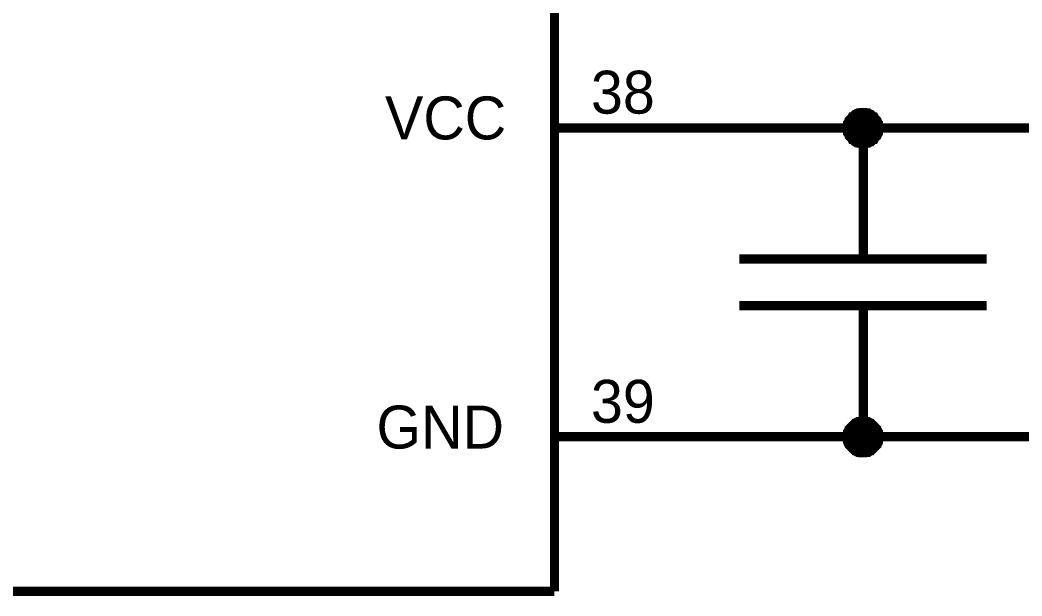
# Model space of a CAD drawing. Extents: x 0 to 594, y 0 to 420.
# Drawn here: x 315.18 to 347.63, y 257.35 to 275.99 of the extents above; entities that cross this region are included whole.
import ezdxf

# ---------------------------------------------------------------- set-up
doc = ezdxf.new("R2010")
doc.units = 0
doc.layers.add('SHEET', color=255, linetype='CONTINUOUS')

msp = doc.modelspace()

# ---------------------------------------------------------------- linework, layer by layer
at = {"layer": 'SHEET'}
for points, const_width in [([(332.493, 277.493), (332.493, 257.497)], 0.3), ([(341.974, 272.489), (341.974, 272.507), (341.974, 272.541), (341.974, 272.559), (341.991, 272.593), (341.991, 272.611), (341.991, 272.646), (342.008, 272.663), (342.008, 272.68), (342.026, 272.715), (342.043, 272.732), (342.043, 272.75), (342.061, 272.767), (342.078, 272.785), (342.095, 272.802), (342.113, 272.819), (342.13, 272.854), (342.147, 272.854), (342.165, 272.871), (342.182, 272.889), (342.199, 272.906), (342.217, 272.924), (342.252, 272.924), (342.269, 272.941), (342.286, 272.958), (342.321, 272.958), (342.338, 272.976), (342.356, 272.976), (342.39, 272.976), (342.408, 272.993), (342.443, 272.993), (342.46, 272.993), (342.495, 272.993)], 0.3), ([(341.974, 272.489), (341.974, 272.507), (341.974, 272.541), (341.974, 272.559), (341.991, 272.593), (341.991, 272.611), (341.991, 272.646), (342.008, 272.663), (342.008, 272.68), (342.026, 272.715), (342.043, 272.732), (342.043, 272.75), (342.061, 272.767), (342.078, 272.785), (342.095, 272.802), (342.113, 272.819), (342.13, 272.854), (342.147, 272.854), (342.165, 272.871), (342.182, 272.889), (342.199, 272.906), (342.217, 272.924), (342.252, 272.924), (342.269, 272.941), (342.286, 272.958), (342.321, 272.958), (342.338, 272.976), (342.356, 272.976), (342.39, 272.976), (342.408, 272.993), (342.443, 272.993), (342.46, 272.993), (342.495, 272.993)], 0.3), ([(341.974, 272.489), (341.974, 272.507), (341.974, 272.541), (341.974, 272.559), (341.991, 272.593), (341.991, 272.611), (341.991, 272.646), (342.008, 272.663), (342.008, 272.68), (342.026, 272.715), (342.043, 272.732), (342.043, 272.75), (342.061, 272.767), (342.078, 272.785), (342.095, 272.802), (342.113, 272.819), (342.13, 272.854), (342.147, 272.854), (342.165, 272.871), (342.182, 272.889), (342.199, 272.906), (342.217, 272.924), (342.252, 272.924), (342.269, 272.941), (342.286, 272.958), (342.321, 272.958), (342.338, 272.976), (342.356, 272.976), (342.39, 272.976), (342.408, 272.993), (342.443, 272.993), (342.46, 272.993), (342.495, 272.993)], 0.3), ([(341.974, 272.489), (341.974, 272.507), (341.974, 272.541), (341.974, 272.559), (341.991, 272.593), (341.991, 272.611), (341.991, 272.646), (342.008, 272.663), (342.008, 272.68), (342.026, 272.715), (342.043, 272.732), (342.043, 272.75), (342.061, 272.767), (342.078, 272.785), (342.095, 272.802), (342.113, 272.819), (342.13, 272.854), (342.147, 272.854), (342.165, 272.871), (342.182, 272.889), (342.199, 272.906), (342.217, 272.924), (342.252, 272.924), (342.269, 272.941), (342.286, 272.958), (342.321, 272.958), (342.338, 272.976), (342.356, 272.976), (342.39, 272.976), (342.408, 272.993), (342.443, 272.993), (342.46, 272.993), (342.495, 272.993)], 0.0991), ([(341.974, 272.489), (341.974, 272.507), (341.974, 272.541), (341.974, 272.559), (341.991, 272.593), (341.991, 272.611), (341.991, 272.646), (342.008, 272.663), (342.008, 272.68), (342.026, 272.715), (342.043, 272.732), (342.043, 272.75), (342.061, 272.767), (342.078, 272.785), (342.095, 272.802), (342.113, 272.819), (342.13, 272.854), (342.147, 272.854), (342.165, 272.871), (342.182, 272.889), (342.199, 272.906), (342.217, 272.924), (342.252, 272.924), (342.269, 272.941), (342.286, 272.958), (342.321, 272.958), (342.338, 272.976), (342.356, 272.976), (342.39, 272.976), (342.408, 272.993), (342.443, 272.993), (342.46, 272.993), (342.495, 272.993)], 0.0991), ([(341.974, 272.489), (341.974, 272.507), (341.974, 272.541), (341.974, 272.559), (341.991, 272.593), (341.991, 272.611), (341.991, 272.646), (342.008, 272.663), (342.008, 272.68), (342.026, 272.715), (342.043, 272.732), (342.043, 272.75), (342.061, 272.767), (342.078, 272.785), (342.095, 272.802), (342.113, 272.819), (342.13, 272.854), (342.147, 272.854), (342.165, 272.871), (342.182, 272.889), (342.199, 272.906), (342.217, 272.924), (342.252, 272.924), (342.269, 272.941), (342.286, 272.958), (342.321, 272.958), (342.338, 272.976), (342.356, 272.976), (342.39, 272.976), (342.408, 272.993), (342.443, 272.993), (342.46, 272.993), (342.495, 272.993)], 0.0991), ([(342.495, 272.993), (342.495, 272.993)], 0.3), ([(342.495, 272.993), (342.512, 272.993), (342.547, 272.993), (342.564, 272.993), (342.599, 272.976), (342.616, 272.976), (342.651, 272.976), (342.668, 272.958), (342.686, 272.958), (342.72, 272.941), (342.738, 272.924), (342.755, 272.924), (342.772, 272.906), (342.79, 272.889), (342.807, 272.871), (342.825, 272.854), (342.842, 272.854), (342.859, 272.819), (342.877, 272.802), (342.894, 272.785), (342.911, 272.767), (342.929, 272.75), (342.929, 272.732), (342.946, 272.715), (342.963, 272.68), (342.963, 272.663), (342.981, 272.646), (342.981, 272.611), (342.981, 272.593), (342.998, 272.559), (342.998, 272.541), (342.998, 272.507), (342.998, 272.489)], 0.3), ([(342.495, 272.993), (342.495, 272.993)], 0.3), ([(342.495, 272.993), (342.512, 272.993), (342.547, 272.993), (342.564, 272.993), (342.599, 272.976), (342.616, 272.976), (342.651, 272.976), (342.668, 272.958), (342.686, 272.958), (342.72, 272.941), (342.738, 272.924), (342.755, 272.924), (342.772, 272.906), (342.79, 272.889), (342.807, 272.871), (342.825, 272.854), (342.842, 272.854), (342.859, 272.819), (342.877, 272.802), (342.894, 272.785), (342.911, 272.767), (342.929, 272.75), (342.929, 272.732), (342.946, 272.715), (342.963, 272.68), (342.963, 272.663), (342.981, 272.646), (342.981, 272.611), (342.981, 272.593), (342.998, 272.559), (342.998, 272.541), (342.998, 272.507), (342.998, 272.489)], 0.3), ([(342.495, 272.993), (342.495, 272.993)], 0.3), ([(342.495, 272.993), (342.512, 272.993), (342.547, 272.993), (342.564, 272.993), (342.599, 272.976), (342.616, 272.976), (342.651, 272.976), (342.668, 272.958), (342.686, 272.958), (342.72, 272.941), (342.738, 272.924), (342.755, 272.924), (342.772, 272.906), (342.79, 272.889), (342.807, 272.871), (342.825, 272.854), (342.842, 272.854), (342.859, 272.819), (342.877, 272.802), (342.894, 272.785), (342.911, 272.767), (342.929, 272.75), (342.929, 272.732), (342.946, 272.715), (342.963, 272.68), (342.963, 272.663), (342.981, 272.646), (342.981, 272.611), (342.981, 272.593), (342.998, 272.559), (342.998, 272.541), (342.998, 272.507), (342.998, 272.489)], 0.3), ([(342.495, 272.993), (342.495, 272.993)], 0.0991), ([(342.495, 272.993), (342.512, 272.993), (342.547, 272.993), (342.564, 272.993), (342.599, 272.976), (342.616, 272.976), (342.651, 272.976), (342.668, 272.958), (342.686, 272.958), (342.72, 272.941), (342.738, 272.924), (342.755, 272.924), (342.772, 272.906), (342.79, 272.889), (342.807, 272.871), (342.825, 272.854), (342.842, 272.854), (342.859, 272.819), (342.877, 272.802), (342.894, 272.785), (342.911, 272.767), (342.929, 272.75), (342.929, 272.732), (342.946, 272.715), (342.963, 272.68), (342.963, 272.663), (342.981, 272.646), (342.981, 272.611), (342.981, 272.593), (342.998, 272.559), (342.998, 272.541), (342.998, 272.507), (342.998, 272.489)], 0.0991), ([(342.495, 272.993), (342.495, 272.993)], 0.0991), ([(342.495, 272.993), (342.512, 272.993), (342.547, 272.993), (342.564, 272.993), (342.599, 272.976), (342.616, 272.976), (342.651, 272.976), (342.668, 272.958), (342.686, 272.958), (342.72, 272.941), (342.738, 272.924), (342.755, 272.924), (342.772, 272.906), (342.79, 272.889), (342.807, 272.871), (342.825, 272.854), (342.842, 272.854), (342.859, 272.819), (342.877, 272.802), (342.894, 272.785), (342.911, 272.767), (342.929, 272.75), (342.929, 272.732), (342.946, 272.715), (342.963, 272.68), (342.963, 272.663), (342.981, 272.646), (342.981, 272.611), (342.981, 272.593), (342.998, 272.559), (342.998, 272.541), (342.998, 272.507), (342.998, 272.489)], 0.0991), ([(342.495, 272.993), (342.495, 272.993)], 0.0991), ([(342.495, 272.993), (342.512, 272.993), (342.547, 272.993), (342.564, 272.993), (342.599, 272.976), (342.616, 272.976), (342.651, 272.976), (342.668, 272.958), (342.686, 272.958), (342.72, 272.941), (342.738, 272.924), (342.755, 272.924), (342.772, 272.906), (342.79, 272.889), (342.807, 272.871), (342.825, 272.854), (342.842, 272.854), (342.859, 272.819), (342.877, 272.802), (342.894, 272.785), (342.911, 272.767), (342.929, 272.75), (342.929, 272.732), (342.946, 272.715), (342.963, 272.68), (342.963, 272.663), (342.981, 272.646), (342.981, 272.611), (342.981, 272.593), (342.998, 272.559), (342.998, 272.541), (342.998, 272.507), (342.998, 272.489)], 0.0991), ([(332.493, 272.489), (337.494, 272.489)], 0.3), ([(337.494, 272.489), (377.466, 272.489), (377.466, 272.489)], 0.3), ([(342.495, 271.985), (342.46, 271.985), (342.443, 271.985), (342.408, 271.985), (342.39, 272.003), (342.356, 272.003), (342.338, 272.003), (342.321, 272.02), (342.286, 272.02), (342.269, 272.038), (342.252, 272.055), (342.217, 272.055), (342.199, 272.072), (342.182, 272.09), (342.165, 272.107), (342.147, 272.124), (342.13, 272.124), (342.113, 272.159), (342.095, 272.177), (342.078, 272.194), (342.061, 272.211), (342.043, 272.229), (342.043, 272.246), (342.026, 272.263), (342.008, 272.298), (342.008, 272.316), (341.991, 272.333), (341.991, 272.368), (341.991, 272.385), (341.974, 272.42), (341.974, 272.437), (341.974, 272.472), (341.974, 272.489)], 0.3), ([(341.974, 272.489), (341.974, 272.489)], 0.3), ([(342.495, 271.985), (342.46, 271.985), (342.443, 271.985), (342.408, 271.985), (342.39, 272.003), (342.356, 272.003), (342.338, 272.003), (342.321, 272.02), (342.286, 272.02), (342.269, 272.038), (342.252, 272.055), (342.217, 272.055), (342.199, 272.072), (342.182, 272.09), (342.165, 272.107), (342.147, 272.124), (342.13, 272.124), (342.113, 272.159), (342.095, 272.177), (342.078, 272.194), (342.061, 272.211), (342.043, 272.229), (342.043, 272.246), (342.026, 272.263), (342.008, 272.298), (342.008, 272.316), (341.991, 272.333), (341.991, 272.368), (341.991, 272.385), (341.974, 272.42), (341.974, 272.437), (341.974, 272.472), (341.974, 272.489)], 0.3), ([(341.974, 272.489), (341.974, 272.489)], 0.3), ([(342.495, 271.985), (342.46, 271.985), (342.443, 271.985), (342.408, 271.985), (342.39, 272.003), (342.356, 272.003), (342.338, 272.003), (342.321, 272.02), (342.286, 272.02), (342.269, 272.038), (342.252, 272.055), (342.217, 272.055), (342.199, 272.072), (342.182, 272.09), (342.165, 272.107), (342.147, 272.124), (342.13, 272.124), (342.113, 272.159), (342.095, 272.177), (342.078, 272.194), (342.061, 272.211), (342.043, 272.229), (342.043, 272.246), (342.026, 272.263), (342.008, 272.298), (342.008, 272.316), (341.991, 272.333), (341.991, 272.368), (341.991, 272.385), (341.974, 272.42), (341.974, 272.437), (341.974, 272.472), (341.974, 272.489)], 0.3), ([(341.974, 272.489), (341.974, 272.489)], 0.3), ([(342.998, 272.489), (342.998, 272.472), (342.998, 272.437), (342.998, 272.42), (342.981, 272.385), (342.981, 272.368), (342.981, 272.333), (342.963, 272.316), (342.963, 272.298), (342.946, 272.263), (342.929, 272.246), (342.929, 272.229), (342.911, 272.211), (342.894, 272.194), (342.877, 272.177), (342.859, 272.159), (342.842, 272.124), (342.825, 272.124), (342.807, 272.107), (342.79, 272.09), (342.772, 272.072), (342.755, 272.055), (342.738, 272.055), (342.72, 272.038), (342.686, 272.02), (342.668, 272.02), (342.651, 272.003), (342.616, 272.003), (342.599, 272.003), (342.564, 271.985), (342.547, 271.985), (342.512, 271.985), (342.495, 271.985)], 0.3), ([(342.495, 268.25), (342.495, 272.489)], 0.3), ([(342.998, 272.489), (342.998, 272.472), (342.998, 272.437), (342.998, 272.42), (342.981, 272.385), (342.981, 272.368), (342.981, 272.333), (342.963, 272.316), (342.963, 272.298), (342.946, 272.263), (342.929, 272.246), (342.929, 272.229), (342.911, 272.211), (342.894, 272.194), (342.877, 272.177), (342.859, 272.159), (342.842, 272.124), (342.825, 272.124), (342.807, 272.107), (342.79, 272.09), (342.772, 272.072), (342.755, 272.055), (342.738, 272.055), (342.72, 272.038), (342.686, 272.02), (342.668, 272.02), (342.651, 272.003), (342.616, 272.003), (342.599, 272.003), (342.564, 271.985), (342.547, 271.985), (342.512, 271.985), (342.495, 271.985)], 0.3), ([(342.998, 272.489), (342.998, 272.472), (342.998, 272.437), (342.998, 272.42), (342.981, 272.385), (342.981, 272.368), (342.981, 272.333), (342.963, 272.316), (342.963, 272.298), (342.946, 272.263), (342.929, 272.246), (342.929, 272.229), (342.911, 272.211), (342.894, 272.194), (342.877, 272.177), (342.859, 272.159), (342.842, 272.124), (342.825, 272.124), (342.807, 272.107), (342.79, 272.09), (342.772, 272.072), (342.755, 272.055), (342.738, 272.055), (342.72, 272.038), (342.686, 272.02), (342.668, 272.02), (342.651, 272.003), (342.616, 272.003), (342.599, 272.003), (342.564, 271.985), (342.547, 271.985), (342.512, 271.985), (342.495, 271.985)], 0.3), ([(342.998, 272.489), (342.998, 272.489), (342.998, 272.489), (342.998, 272.489), (342.998, 272.489), (342.998, 272.489), (342.998, 272.489), (342.998, 272.489), (342.998, 272.489), (342.998, 272.489), (342.998, 272.489), (342.998, 272.489), (342.998, 272.489), (342.998, 272.489), (342.998, 272.489), (342.998, 272.489), (342.998, 272.489), (342.998, 272.489), (342.998, 272.489), (342.998, 272.489), (342.998, 272.489), (342.998, 272.489), (342.998, 272.489), (342.998, 272.489), (342.998, 272.489), (342.998, 272.489), (342.998, 272.489), (342.998, 272.489), (342.998, 272.489), (342.998, 272.489), (342.998, 272.489), (342.998, 272.489), (342.998, 272.489)], 0.3), ([(342.998, 272.489), (342.998, 272.489)], 0.3), ([(342.998, 272.489), (342.998, 272.489), (342.998, 272.489), (342.998, 272.489), (342.998, 272.489), (342.998, 272.489), (342.998, 272.489), (342.998, 272.489), (342.998, 272.489), (342.998, 272.489), (342.998, 272.489), (342.998, 272.489), (342.998, 272.489), (342.998, 272.489), (342.998, 272.489), (342.998, 272.489), (342.998, 272.489), (342.998, 272.489), (342.998, 272.489), (342.998, 272.489), (342.998, 272.489), (342.998, 272.489), (342.998, 272.489), (342.998, 272.489), (342.998, 272.489), (342.998, 272.489), (342.998, 272.489), (342.998, 272.489), (342.998, 272.489), (342.998, 272.489), (342.998, 272.489), (342.998, 272.489), (342.998, 272.489)], 0.3), ([(342.998, 272.489), (342.998, 272.489)], 0.3), ([(342.998, 272.489), (342.998, 272.489), (342.998, 272.489), (342.998, 272.489), (342.998, 272.489), (342.998, 272.489), (342.998, 272.489), (342.998, 272.489), (342.998, 272.489), (342.998, 272.489), (342.998, 272.489), (342.998, 272.489), (342.998, 272.489), (342.998, 272.489), (342.998, 272.489), (342.998, 272.489), (342.998, 272.489), (342.998, 272.489), (342.998, 272.489), (342.998, 272.489), (342.998, 272.489), (342.998, 272.489), (342.998, 272.489), (342.998, 272.489), (342.998, 272.489), (342.998, 272.489), (342.998, 272.489), (342.998, 272.489), (342.998, 272.489), (342.998, 272.489), (342.998, 272.489), (342.998, 272.489), (342.998, 272.489)], 0.3), ([(342.998, 272.489), (342.998, 272.489)], 0.3), ([(342.495, 271.985), (342.46, 271.985), (342.443, 271.985), (342.408, 271.985), (342.39, 272.003), (342.356, 272.003), (342.338, 272.003), (342.321, 272.02), (342.286, 272.02), (342.269, 272.038), (342.252, 272.055), (342.217, 272.055), (342.199, 272.072), (342.182, 272.09), (342.165, 272.107), (342.147, 272.124), (342.13, 272.124), (342.113, 272.159), (342.095, 272.177), (342.078, 272.194), (342.061, 272.211), (342.043, 272.229), (342.043, 272.246), (342.026, 272.263), (342.008, 272.298), (342.008, 272.316), (341.991, 272.333), (341.991, 272.368), (341.991, 272.385), (341.974, 272.42), (341.974, 272.437), (341.974, 272.472), (341.974, 272.489)], 0.0991), ([(341.974, 272.489), (341.974, 272.489)], 0.0991), ([(342.495, 271.985), (342.46, 271.985), (342.443, 271.985), (342.408, 271.985), (342.39, 272.003), (342.356, 272.003), (342.338, 272.003), (342.321, 272.02), (342.286, 272.02), (342.269, 272.038), (342.252, 272.055), (342.217, 272.055), (342.199, 272.072), (342.182, 272.09), (342.165, 272.107), (342.147, 272.124), (342.13, 272.124), (342.113, 272.159), (342.095, 272.177), (342.078, 272.194), (342.061, 272.211), (342.043, 272.229), (342.043, 272.246), (342.026, 272.263), (342.008, 272.298), (342.008, 272.316), (341.991, 272.333), (341.991, 272.368), (341.991, 272.385), (341.974, 272.42), (341.974, 272.437), (341.974, 272.472), (341.974, 272.489)], 0.0991), ([(341.974, 272.489), (341.974, 272.489)], 0.0991), ([(342.495, 271.985), (342.46, 271.985), (342.443, 271.985), (342.408, 271.985), (342.39, 272.003), (342.356, 272.003), (342.338, 272.003), (342.321, 272.02), (342.286, 272.02), (342.269, 272.038), (342.252, 272.055), (342.217, 272.055), (342.199, 272.072), (342.182, 272.09), (342.165, 272.107), (342.147, 272.124), (342.13, 272.124), (342.113, 272.159), (342.095, 272.177), (342.078, 272.194), (342.061, 272.211), (342.043, 272.229), (342.043, 272.246), (342.026, 272.263), (342.008, 272.298), (342.008, 272.316), (341.991, 272.333), (341.991, 272.368), (341.991, 272.385), (341.974, 272.42), (341.974, 272.437), (341.974, 272.472), (341.974, 272.489)], 0.0991), ([(341.974, 272.489), (341.974, 272.489)], 0.0991), ([(342.998, 272.489), (342.998, 272.472), (342.998, 272.437), (342.998, 272.42), (342.981, 272.385), (342.981, 272.368), (342.981, 272.333), (342.963, 272.316), (342.963, 272.298), (342.946, 272.263), (342.929, 272.246), (342.929, 272.229), (342.911, 272.211), (342.894, 272.194), (342.877, 272.177), (342.859, 272.159), (342.842, 272.124), (342.825, 272.124), (342.807, 272.107), (342.79, 272.09), (342.772, 272.072), (342.755, 272.055), (342.738, 272.055), (342.72, 272.038), (342.686, 272.02), (342.668, 272.02), (342.651, 272.003), (342.616, 272.003), (342.599, 272.003), (342.564, 271.985), (342.547, 271.985), (342.512, 271.985), (342.495, 271.985)], 0.0991), ([(342.998, 272.489), (342.998, 272.472), (342.998, 272.437), (342.998, 272.42), (342.981, 272.385), (342.981, 272.368), (342.981, 272.333), (342.963, 272.316), (342.963, 272.298), (342.946, 272.263), (342.929, 272.246), (342.929, 272.229), (342.911, 272.211), (342.894, 272.194), (342.877, 272.177), (342.859, 272.159), (342.842, 272.124), (342.825, 272.124), (342.807, 272.107), (342.79, 272.09), (342.772, 272.072), (342.755, 272.055), (342.738, 272.055), (342.72, 272.038), (342.686, 272.02), (342.668, 272.02), (342.651, 272.003), (342.616, 272.003), (342.599, 272.003), (342.564, 271.985), (342.547, 271.985), (342.512, 271.985), (342.495, 271.985)], 0.0991), ([(342.998, 272.489), (342.998, 272.472), (342.998, 272.437), (342.998, 272.42), (342.981, 272.385), (342.981, 272.368), (342.981, 272.333), (342.963, 272.316), (342.963, 272.298), (342.946, 272.263), (342.929, 272.246), (342.929, 272.229), (342.911, 272.211), (342.894, 272.194), (342.877, 272.177), (342.859, 272.159), (342.842, 272.124), (342.825, 272.124), (342.807, 272.107), (342.79, 272.09), (342.772, 272.072), (342.755, 272.055), (342.738, 272.055), (342.72, 272.038), (342.686, 272.02), (342.668, 272.02), (342.651, 272.003), (342.616, 272.003), (342.599, 272.003), (342.564, 271.985), (342.547, 271.985), (342.512, 271.985), (342.495, 271.985)], 0.0991), ([(342.998, 272.489), (342.998, 272.489), (342.998, 272.489), (342.998, 272.489), (342.998, 272.489), (342.998, 272.489), (342.998, 272.489), (342.998, 272.489), (342.998, 272.489), (342.998, 272.489), (342.998, 272.489), (342.998, 272.489), (342.998, 272.489), (342.998, 272.489), (342.998, 272.489), (342.998, 272.489), (342.998, 272.489), (342.998, 272.489), (342.998, 272.489), (342.998, 272.489), (342.998, 272.489), (342.998, 272.489), (342.998, 272.489), (342.998, 272.489), (342.998, 272.489), (342.998, 272.489), (342.998, 272.489), (342.998, 272.489), (342.998, 272.489), (342.998, 272.489), (342.998, 272.489), (342.998, 272.489), (342.998, 272.489)], 0.0991), ([(342.998, 272.489), (342.998, 272.489)], 0.0991), ([(342.998, 272.489), (342.998, 272.489), (342.998, 272.489), (342.998, 272.489), (342.998, 272.489), (342.998, 272.489), (342.998, 272.489), (342.998, 272.489), (342.998, 272.489), (342.998, 272.489), (342.998, 272.489), (342.998, 272.489), (342.998, 272.489), (342.998, 272.489), (342.998, 272.489), (342.998, 272.489), (342.998, 272.489), (342.998, 272.489), (342.998, 272.489), (342.998, 272.489), (342.998, 272.489), (342.998, 272.489), (342.998, 272.489), (342.998, 272.489), (342.998, 272.489), (342.998, 272.489), (342.998, 272.489), (342.998, 272.489), (342.998, 272.489), (342.998, 272.489), (342.998, 272.489), (342.998, 272.489), (342.998, 272.489)], 0.0991), ([(342.998, 272.489), (342.998, 272.489)], 0.0991), ([(342.998, 272.489), (342.998, 272.489), (342.998, 272.489), (342.998, 272.489), (342.998, 272.489), (342.998, 272.489), (342.998, 272.489), (342.998, 272.489), (342.998, 272.489), (342.998, 272.489), (342.998, 272.489), (342.998, 272.489), (342.998, 272.489), (342.998, 272.489), (342.998, 272.489), (342.998, 272.489), (342.998, 272.489), (342.998, 272.489), (342.998, 272.489), (342.998, 272.489), (342.998, 272.489), (342.998, 272.489), (342.998, 272.489), (342.998, 272.489), (342.998, 272.489), (342.998, 272.489), (342.998, 272.489), (342.998, 272.489), (342.998, 272.489), (342.998, 272.489), (342.998, 272.489), (342.998, 272.489), (342.998, 272.489)], 0.0991), ([(342.998, 272.489), (342.998, 272.489)], 0.0991), ([(346.488, 268.25), (338.483, 268.25)], 0.3), ([(346.488, 266.739), (338.483, 266.739)], 0.3), ([(342.495, 266.739), (342.495, 262.5)], 0.3), ([(341.974, 262.5), (341.974, 262.517), (341.974, 262.552), (341.974, 262.569), (341.991, 262.604), (341.991, 262.622), (341.991, 262.656), (342.008, 262.674), (342.008, 262.691), (342.026, 262.726), (342.043, 262.743), (342.043, 262.761), (342.061, 262.778), (342.078, 262.795), (342.095, 262.813), (342.113, 262.83), (342.13, 262.847), (342.147, 262.865), (342.165, 262.882), (342.182, 262.9), (342.199, 262.917), (342.217, 262.934), (342.252, 262.934), (342.269, 262.952), (342.286, 262.969), (342.321, 262.969), (342.338, 262.986), (342.356, 262.986), (342.39, 262.986), (342.408, 263.004), (342.443, 263.004), (342.46, 263.004), (342.495, 263.004)], 0.3), ([(341.974, 262.5), (341.974, 262.517), (341.974, 262.552), (341.974, 262.569), (341.991, 262.604), (341.991, 262.622), (341.991, 262.656), (342.008, 262.674), (342.008, 262.691), (342.026, 262.726), (342.043, 262.743), (342.043, 262.761), (342.061, 262.778), (342.078, 262.795), (342.095, 262.813), (342.113, 262.83), (342.13, 262.847), (342.147, 262.865), (342.165, 262.882), (342.182, 262.9), (342.199, 262.917), (342.217, 262.934), (342.252, 262.934), (342.269, 262.952), (342.286, 262.969), (342.321, 262.969), (342.338, 262.986), (342.356, 262.986), (342.39, 262.986), (342.408, 263.004), (342.443, 263.004), (342.46, 263.004), (342.495, 263.004)], 0.3), ([(341.974, 262.5), (341.974, 262.517), (341.974, 262.552), (341.974, 262.569), (341.991, 262.604), (341.991, 262.622), (341.991, 262.656), (342.008, 262.674), (342.008, 262.691), (342.026, 262.726), (342.043, 262.743), (342.043, 262.761), (342.061, 262.778), (342.078, 262.795), (342.095, 262.813), (342.113, 262.83), (342.13, 262.847), (342.147, 262.865), (342.165, 262.882), (342.182, 262.9), (342.199, 262.917), (342.217, 262.934), (342.252, 262.934), (342.269, 262.952), (342.286, 262.969), (342.321, 262.969), (342.338, 262.986), (342.356, 262.986), (342.39, 262.986), (342.408, 263.004), (342.443, 263.004), (342.46, 263.004), (342.495, 263.004)], 0.3), ([(341.974, 262.5), (341.974, 262.517), (341.974, 262.552), (341.974, 262.569), (341.991, 262.604), (341.991, 262.622), (341.991, 262.656), (342.008, 262.674), (342.008, 262.691), (342.026, 262.726), (342.043, 262.743), (342.043, 262.761), (342.061, 262.778), (342.078, 262.795), (342.095, 262.813), (342.113, 262.83), (342.13, 262.847), (342.147, 262.865), (342.165, 262.882), (342.182, 262.9), (342.199, 262.917), (342.217, 262.934), (342.252, 262.934), (342.269, 262.952), (342.286, 262.969), (342.321, 262.969), (342.338, 262.986), (342.356, 262.986), (342.39, 262.986), (342.408, 263.004), (342.443, 263.004), (342.46, 263.004), (342.495, 263.004)], 0.3), ([(341.974, 262.5), (341.974, 262.517), (341.974, 262.552), (341.974, 262.569), (341.991, 262.604), (341.991, 262.622), (341.991, 262.656), (342.008, 262.674), (342.008, 262.691), (342.026, 262.726), (342.043, 262.743), (342.043, 262.761), (342.061, 262.778), (342.078, 262.795), (342.095, 262.813), (342.113, 262.83), (342.13, 262.847), (342.147, 262.865), (342.165, 262.882), (342.182, 262.9), (342.199, 262.917), (342.217, 262.934), (342.252, 262.934), (342.269, 262.952), (342.286, 262.969), (342.321, 262.969), (342.338, 262.986), (342.356, 262.986), (342.39, 262.986), (342.408, 263.004), (342.443, 263.004), (342.46, 263.004), (342.495, 263.004)], 0.3), ([(341.974, 262.5), (341.974, 262.517), (341.974, 262.552), (341.974, 262.569), (341.991, 262.604), (341.991, 262.622), (341.991, 262.656), (342.008, 262.674), (342.008, 262.691), (342.026, 262.726), (342.043, 262.743), (342.043, 262.761), (342.061, 262.778), (342.078, 262.795), (342.095, 262.813), (342.113, 262.83), (342.13, 262.847), (342.147, 262.865), (342.165, 262.882), (342.182, 262.9), (342.199, 262.917), (342.217, 262.934), (342.252, 262.934), (342.269, 262.952), (342.286, 262.969), (342.321, 262.969), (342.338, 262.986), (342.356, 262.986), (342.39, 262.986), (342.408, 263.004), (342.443, 263.004), (342.46, 263.004), (342.495, 263.004)], 0.0991), ([(341.974, 262.5), (341.974, 262.517), (341.974, 262.552), (341.974, 262.569), (341.991, 262.604), (341.991, 262.622), (341.991, 262.656), (342.008, 262.674), (342.008, 262.691), (342.026, 262.726), (342.043, 262.743), (342.043, 262.761), (342.061, 262.778), (342.078, 262.795), (342.095, 262.813), (342.113, 262.83), (342.13, 262.847), (342.147, 262.865), (342.165, 262.882), (342.182, 262.9), (342.199, 262.917), (342.217, 262.934), (342.252, 262.934), (342.269, 262.952), (342.286, 262.969), (342.321, 262.969), (342.338, 262.986), (342.356, 262.986), (342.39, 262.986), (342.408, 263.004), (342.443, 263.004), (342.46, 263.004), (342.495, 263.004)], 0.0991), ([(341.974, 262.5), (341.974, 262.517), (341.974, 262.552), (341.974, 262.569), (341.991, 262.604), (341.991, 262.622), (341.991, 262.656), (342.008, 262.674), (342.008, 262.691), (342.026, 262.726), (342.043, 262.743), (342.043, 262.761), (342.061, 262.778), (342.078, 262.795), (342.095, 262.813), (342.113, 262.83), (342.13, 262.847), (342.147, 262.865), (342.165, 262.882), (342.182, 262.9), (342.199, 262.917), (342.217, 262.934), (342.252, 262.934), (342.269, 262.952), (342.286, 262.969), (342.321, 262.969), (342.338, 262.986), (342.356, 262.986), (342.39, 262.986), (342.408, 263.004), (342.443, 263.004), (342.46, 263.004), (342.495, 263.004)], 0.0991), ([(341.974, 262.5), (341.974, 262.517), (341.974, 262.552), (341.974, 262.569), (341.991, 262.604), (341.991, 262.622), (341.991, 262.656), (342.008, 262.674), (342.008, 262.691), (342.026, 262.726), (342.043, 262.743), (342.043, 262.761), (342.061, 262.778), (342.078, 262.795), (342.095, 262.813), (342.113, 262.83), (342.13, 262.847), (342.147, 262.865), (342.165, 262.882), (342.182, 262.9), (342.199, 262.917), (342.217, 262.934), (342.252, 262.934), (342.269, 262.952), (342.286, 262.969), (342.321, 262.969), (342.338, 262.986), (342.356, 262.986), (342.39, 262.986), (342.408, 263.004), (342.443, 263.004), (342.46, 263.004), (342.495, 263.004)], 0.0991), ([(341.974, 262.5), (341.974, 262.517), (341.974, 262.552), (341.974, 262.569), (341.991, 262.604), (341.991, 262.622), (341.991, 262.656), (342.008, 262.674), (342.008, 262.691), (342.026, 262.726), (342.043, 262.743), (342.043, 262.761), (342.061, 262.778), (342.078, 262.795), (342.095, 262.813), (342.113, 262.83), (342.13, 262.847), (342.147, 262.865), (342.165, 262.882), (342.182, 262.9), (342.199, 262.917), (342.217, 262.934), (342.252, 262.934), (342.269, 262.952), (342.286, 262.969), (342.321, 262.969), (342.338, 262.986), (342.356, 262.986), (342.39, 262.986), (342.408, 263.004), (342.443, 263.004), (342.46, 263.004), (342.495, 263.004)], 0.0991), ([(342.495, 263.004), (342.495, 263.004)], 0.3), ([(342.495, 263.004), (342.512, 263.004), (342.547, 263.004), (342.564, 263.004), (342.599, 262.986), (342.616, 262.986), (342.651, 262.986), (342.668, 262.969), (342.686, 262.969), (342.72, 262.952), (342.738, 262.934), (342.755, 262.934), (342.772, 262.917), (342.79, 262.9), (342.807, 262.882), (342.825, 262.865), (342.842, 262.847), (342.859, 262.83), (342.877, 262.813), (342.894, 262.795), (342.911, 262.778), (342.929, 262.761), (342.929, 262.743), (342.946, 262.726), (342.963, 262.691), (342.963, 262.674), (342.981, 262.656), (342.981, 262.622), (342.981, 262.604), (342.998, 262.569), (342.998, 262.552), (342.998, 262.517), (342.998, 262.5)], 0.3), ([(342.495, 263.004), (342.495, 263.004)], 0.3), ([(342.495, 263.004), (342.512, 263.004), (342.547, 263.004), (342.564, 263.004), (342.599, 262.986), (342.616, 262.986), (342.651, 262.986), (342.668, 262.969), (342.686, 262.969), (342.72, 262.952), (342.738, 262.934), (342.755, 262.934), (342.772, 262.917), (342.79, 262.9), (342.807, 262.882), (342.825, 262.865), (342.842, 262.847), (342.859, 262.83), (342.877, 262.813), (342.894, 262.795), (342.911, 262.778), (342.929, 262.761), (342.929, 262.743), (342.946, 262.726), (342.963, 262.691), (342.963, 262.674), (342.981, 262.656), (342.981, 262.622), (342.981, 262.604), (342.998, 262.569), (342.998, 262.552), (342.998, 262.517), (342.998, 262.5)], 0.3), ([(342.495, 263.004), (342.495, 263.004)], 0.3), ([(342.495, 263.004), (342.512, 263.004), (342.547, 263.004), (342.564, 263.004), (342.599, 262.986), (342.616, 262.986), (342.651, 262.986), (342.668, 262.969), (342.686, 262.969), (342.72, 262.952), (342.738, 262.934), (342.755, 262.934), (342.772, 262.917), (342.79, 262.9), (342.807, 262.882), (342.825, 262.865), (342.842, 262.847), (342.859, 262.83), (342.877, 262.813), (342.894, 262.795), (342.911, 262.778), (342.929, 262.761), (342.929, 262.743), (342.946, 262.726), (342.963, 262.691), (342.963, 262.674), (342.981, 262.656), (342.981, 262.622), (342.981, 262.604), (342.998, 262.569), (342.998, 262.552), (342.998, 262.517), (342.998, 262.5)], 0.3), ([(342.495, 263.004), (342.495, 263.004)], 0.3), ([(342.495, 263.004), (342.512, 263.004), (342.547, 263.004), (342.564, 263.004), (342.599, 262.986), (342.616, 262.986), (342.651, 262.986), (342.668, 262.969), (342.686, 262.969), (342.72, 262.952), (342.738, 262.934), (342.755, 262.934), (342.772, 262.917), (342.79, 262.9), (342.807, 262.882), (342.825, 262.865), (342.842, 262.847), (342.859, 262.83), (342.877, 262.813), (342.894, 262.795), (342.911, 262.778), (342.929, 262.761), (342.929, 262.743), (342.946, 262.726), (342.963, 262.691), (342.963, 262.674), (342.981, 262.656), (342.981, 262.622), (342.981, 262.604), (342.998, 262.569), (342.998, 262.552), (342.998, 262.517), (342.998, 262.5)], 0.3), ([(342.495, 263.004), (342.495, 263.004)], 0.3), ([(342.495, 263.004), (342.512, 263.004), (342.547, 263.004), (342.564, 263.004), (342.599, 262.986), (342.616, 262.986), (342.651, 262.986), (342.668, 262.969), (342.686, 262.969), (342.72, 262.952), (342.738, 262.934), (342.755, 262.934), (342.772, 262.917), (342.79, 262.9), (342.807, 262.882), (342.825, 262.865), (342.842, 262.847), (342.859, 262.83), (342.877, 262.813), (342.894, 262.795), (342.911, 262.778), (342.929, 262.761), (342.929, 262.743), (342.946, 262.726), (342.963, 262.691), (342.963, 262.674), (342.981, 262.656), (342.981, 262.622), (342.981, 262.604), (342.998, 262.569), (342.998, 262.552), (342.998, 262.517), (342.998, 262.5)], 0.3), ([(342.495, 263.004), (342.495, 263.004)], 0.0991), ([(342.495, 263.004), (342.512, 263.004), (342.547, 263.004), (342.564, 263.004), (342.599, 262.986), (342.616, 262.986), (342.651, 262.986), (342.668, 262.969), (342.686, 262.969), (342.72, 262.952), (342.738, 262.934), (342.755, 262.934), (342.772, 262.917), (342.79, 262.9), (342.807, 262.882), (342.825, 262.865), (342.842, 262.847), (342.859, 262.83), (342.877, 262.813), (342.894, 262.795), (342.911, 262.778), (342.929, 262.761), (342.929, 262.743), (342.946, 262.726), (342.963, 262.691), (342.963, 262.674), (342.981, 262.656), (342.981, 262.622), (342.981, 262.604), (342.998, 262.569), (342.998, 262.552), (342.998, 262.517), (342.998, 262.5)], 0.0991), ([(342.495, 263.004), (342.495, 263.004)], 0.0991), ([(342.495, 263.004), (342.512, 263.004), (342.547, 263.004), (342.564, 263.004), (342.599, 262.986), (342.616, 262.986), (342.651, 262.986), (342.668, 262.969), (342.686, 262.969), (342.72, 262.952), (342.738, 262.934), (342.755, 262.934), (342.772, 262.917), (342.79, 262.9), (342.807, 262.882), (342.825, 262.865), (342.842, 262.847), (342.859, 262.83), (342.877, 262.813), (342.894, 262.795), (342.911, 262.778), (342.929, 262.761), (342.929, 262.743), (342.946, 262.726), (342.963, 262.691), (342.963, 262.674), (342.981, 262.656), (342.981, 262.622), (342.981, 262.604), (342.998, 262.569), (342.998, 262.552), (342.998, 262.517), (342.998, 262.5)], 0.0991), ([(342.495, 263.004), (342.495, 263.004)], 0.0991), ([(342.495, 263.004), (342.512, 263.004), (342.547, 263.004), (342.564, 263.004), (342.599, 262.986), (342.616, 262.986), (342.651, 262.986), (342.668, 262.969), (342.686, 262.969), (342.72, 262.952), (342.738, 262.934), (342.755, 262.934), (342.772, 262.917), (342.79, 262.9), (342.807, 262.882), (342.825, 262.865), (342.842, 262.847), (342.859, 262.83), (342.877, 262.813), (342.894, 262.795), (342.911, 262.778), (342.929, 262.761), (342.929, 262.743), (342.946, 262.726), (342.963, 262.691), (342.963, 262.674), (342.981, 262.656), (342.981, 262.622), (342.981, 262.604), (342.998, 262.569), (342.998, 262.552), (342.998, 262.517), (342.998, 262.5)], 0.0991), ([(342.495, 263.004), (342.495, 263.004)], 0.0991), ([(342.495, 263.004), (342.512, 263.004), (342.547, 263.004), (342.564, 263.004), (342.599, 262.986), (342.616, 262.986), (342.651, 262.986), (342.668, 262.969), (342.686, 262.969), (342.72, 262.952), (342.738, 262.934), (342.755, 262.934), (342.772, 262.917), (342.79, 262.9), (342.807, 262.882), (342.825, 262.865), (342.842, 262.847), (342.859, 262.83), (342.877, 262.813), (342.894, 262.795), (342.911, 262.778), (342.929, 262.761), (342.929, 262.743), (342.946, 262.726), (342.963, 262.691), (342.963, 262.674), (342.981, 262.656), (342.981, 262.622), (342.981, 262.604), (342.998, 262.569), (342.998, 262.552), (342.998, 262.517), (342.998, 262.5)], 0.0991), ([(342.495, 263.004), (342.495, 263.004)], 0.0991), ([(342.495, 263.004), (342.512, 263.004), (342.547, 263.004), (342.564, 263.004), (342.599, 262.986), (342.616, 262.986), (342.651, 262.986), (342.668, 262.969), (342.686, 262.969), (342.72, 262.952), (342.738, 262.934), (342.755, 262.934), (342.772, 262.917), (342.79, 262.9), (342.807, 262.882), (342.825, 262.865), (342.842, 262.847), (342.859, 262.83), (342.877, 262.813), (342.894, 262.795), (342.911, 262.778), (342.929, 262.761), (342.929, 262.743), (342.946, 262.726), (342.963, 262.691), (342.963, 262.674), (342.981, 262.656), (342.981, 262.622), (342.981, 262.604), (342.998, 262.569), (342.998, 262.552), (342.998, 262.517), (342.998, 262.5)], 0.0991), ([(332.493, 262.5), (337.494, 262.5)], 0.3), ([(337.494, 262.5), (342.495, 262.5), (362.481, 262.5), (377.466, 262.5), (377.466, 262.5)], 0.3), ([(342.495, 261.979), (342.46, 261.979), (342.443, 261.979), (342.408, 261.979), (342.39, 261.996), (342.356, 261.996), (342.338, 261.996), (342.321, 262.014), (342.286, 262.014), (342.269, 262.031), (342.252, 262.048), (342.217, 262.048), (342.199, 262.066), (342.182, 262.083), (342.165, 262.1), (342.147, 262.118), (342.13, 262.135), (342.113, 262.153), (342.095, 262.17), (342.078, 262.187), (342.061, 262.205), (342.043, 262.222), (342.043, 262.257), (342.026, 262.274), (342.008, 262.292), (342.008, 262.326), (341.991, 262.344), (341.991, 262.361), (341.991, 262.396), (341.974, 262.413), (341.974, 262.448), (341.974, 262.465), (341.974, 262.5)], 0.3), ([(341.974, 262.5), (341.974, 262.5)], 0.3), ([(342.495, 261.979), (342.46, 261.979), (342.443, 261.979), (342.408, 261.979), (342.39, 261.996), (342.356, 261.996), (342.338, 261.996), (342.321, 262.014), (342.286, 262.014), (342.269, 262.031), (342.252, 262.048), (342.217, 262.048), (342.199, 262.066), (342.182, 262.083), (342.165, 262.1), (342.147, 262.118), (342.13, 262.135), (342.113, 262.153), (342.095, 262.17), (342.078, 262.187), (342.061, 262.205), (342.043, 262.222), (342.043, 262.257), (342.026, 262.274), (342.008, 262.292), (342.008, 262.326), (341.991, 262.344), (341.991, 262.361), (341.991, 262.396), (341.974, 262.413), (341.974, 262.448), (341.974, 262.465), (341.974, 262.5)], 0.3), ([(341.974, 262.5), (341.974, 262.5)], 0.3), ([(342.495, 261.979), (342.46, 261.979), (342.443, 261.979), (342.408, 261.979), (342.39, 261.996), (342.356, 261.996), (342.338, 261.996), (342.321, 262.014), (342.286, 262.014), (342.269, 262.031), (342.252, 262.048), (342.217, 262.048), (342.199, 262.066), (342.182, 262.083), (342.165, 262.1), (342.147, 262.118), (342.13, 262.135), (342.113, 262.153), (342.095, 262.17), (342.078, 262.187), (342.061, 262.205), (342.043, 262.222), (342.043, 262.257), (342.026, 262.274), (342.008, 262.292), (342.008, 262.326), (341.991, 262.344), (341.991, 262.361), (341.991, 262.396), (341.974, 262.413), (341.974, 262.448), (341.974, 262.465), (341.974, 262.5)], 0.3), ([(341.974, 262.5), (341.974, 262.5)], 0.3), ([(342.495, 261.979), (342.46, 261.979), (342.443, 261.979), (342.408, 261.979), (342.39, 261.996), (342.356, 261.996), (342.338, 261.996), (342.321, 262.014), (342.286, 262.014), (342.269, 262.031), (342.252, 262.048), (342.217, 262.048), (342.199, 262.066), (342.182, 262.083), (342.165, 262.1), (342.147, 262.118), (342.13, 262.135), (342.113, 262.153), (342.095, 262.17), (342.078, 262.187), (342.061, 262.205), (342.043, 262.222), (342.043, 262.257), (342.026, 262.274), (342.008, 262.292), (342.008, 262.326), (341.991, 262.344), (341.991, 262.361), (341.991, 262.396), (341.974, 262.413), (341.974, 262.448), (341.974, 262.465), (341.974, 262.5)], 0.3), ([(341.974, 262.5), (341.974, 262.5)], 0.3), ([(342.495, 261.979), (342.46, 261.979), (342.443, 261.979), (342.408, 261.979), (342.39, 261.996), (342.356, 261.996), (342.338, 261.996), (342.321, 262.014), (342.286, 262.014), (342.269, 262.031), (342.252, 262.048), (342.217, 262.048), (342.199, 262.066), (342.182, 262.083), (342.165, 262.1), (342.147, 262.118), (342.13, 262.135), (342.113, 262.153), (342.095, 262.17), (342.078, 262.187), (342.061, 262.205), (342.043, 262.222), (342.043, 262.257), (342.026, 262.274), (342.008, 262.292), (342.008, 262.326), (341.991, 262.344), (341.991, 262.361), (341.991, 262.396), (341.974, 262.413), (341.974, 262.448), (341.974, 262.465), (341.974, 262.5)], 0.3), ([(341.974, 262.5), (341.974, 262.5)], 0.3), ([(342.495, 261.979), (342.46, 261.979), (342.443, 261.979), (342.408, 261.979), (342.39, 261.996), (342.356, 261.996), (342.338, 261.996), (342.321, 262.014), (342.286, 262.014), (342.269, 262.031), (342.252, 262.048), (342.217, 262.048), (342.199, 262.066), (342.182, 262.083), (342.165, 262.1), (342.147, 262.118), (342.13, 262.135), (342.113, 262.153), (342.095, 262.17), (342.078, 262.187), (342.061, 262.205), (342.043, 262.222), (342.043, 262.257), (342.026, 262.274), (342.008, 262.292), (342.008, 262.326), (341.991, 262.344), (341.991, 262.361), (341.991, 262.396), (341.974, 262.413), (341.974, 262.448), (341.974, 262.465), (341.974, 262.5)], 0.0991), ([(341.974, 262.5), (341.974, 262.5)], 0.0991), ([(342.495, 261.979), (342.46, 261.979), (342.443, 261.979), (342.408, 261.979), (342.39, 261.996), (342.356, 261.996), (342.338, 261.996), (342.321, 262.014), (342.286, 262.014), (342.269, 262.031), (342.252, 262.048), (342.217, 262.048), (342.199, 262.066), (342.182, 262.083), (342.165, 262.1), (342.147, 262.118), (342.13, 262.135), (342.113, 262.153), (342.095, 262.17), (342.078, 262.187), (342.061, 262.205), (342.043, 262.222), (342.043, 262.257), (342.026, 262.274), (342.008, 262.292), (342.008, 262.326), (341.991, 262.344), (341.991, 262.361), (341.991, 262.396), (341.974, 262.413), (341.974, 262.448), (341.974, 262.465), (341.974, 262.5)], 0.0991), ([(341.974, 262.5), (341.974, 262.5)], 0.0991), ([(342.495, 261.979), (342.46, 261.979), (342.443, 261.979), (342.408, 261.979), (342.39, 261.996), (342.356, 261.996), (342.338, 261.996), (342.321, 262.014), (342.286, 262.014), (342.269, 262.031), (342.252, 262.048), (342.217, 262.048), (342.199, 262.066), (342.182, 262.083), (342.165, 262.1), (342.147, 262.118), (342.13, 262.135), (342.113, 262.153), (342.095, 262.17), (342.078, 262.187), (342.061, 262.205), (342.043, 262.222), (342.043, 262.257), (342.026, 262.274), (342.008, 262.292), (342.008, 262.326), (341.991, 262.344), (341.991, 262.361), (341.991, 262.396), (341.974, 262.413), (341.974, 262.448), (341.974, 262.465), (341.974, 262.5)], 0.0991), ([(341.974, 262.5), (341.974, 262.5)], 0.0991), ([(342.495, 261.979), (342.46, 261.979), (342.443, 261.979), (342.408, 261.979), (342.39, 261.996), (342.356, 261.996), (342.338, 261.996), (342.321, 262.014), (342.286, 262.014), (342.269, 262.031), (342.252, 262.048), (342.217, 262.048), (342.199, 262.066), (342.182, 262.083), (342.165, 262.1), (342.147, 262.118), (342.13, 262.135), (342.113, 262.153), (342.095, 262.17), (342.078, 262.187), (342.061, 262.205), (342.043, 262.222), (342.043, 262.257), (342.026, 262.274), (342.008, 262.292), (342.008, 262.326), (341.991, 262.344), (341.991, 262.361), (341.991, 262.396), (341.974, 262.413), (341.974, 262.448), (341.974, 262.465), (341.974, 262.5)], 0.0991), ([(341.974, 262.5), (341.974, 262.5)], 0.0991), ([(342.495, 261.979), (342.46, 261.979), (342.443, 261.979), (342.408, 261.979), (342.39, 261.996), (342.356, 261.996), (342.338, 261.996), (342.321, 262.014), (342.286, 262.014), (342.269, 262.031), (342.252, 262.048), (342.217, 262.048), (342.199, 262.066), (342.182, 262.083), (342.165, 262.1), (342.147, 262.118), (342.13, 262.135), (342.113, 262.153), (342.095, 262.17), (342.078, 262.187), (342.061, 262.205), (342.043, 262.222), (342.043, 262.257), (342.026, 262.274), (342.008, 262.292), (342.008, 262.326), (341.991, 262.344), (341.991, 262.361), (341.991, 262.396), (341.974, 262.413), (341.974, 262.448), (341.974, 262.465), (341.974, 262.5)], 0.0991), ([(341.974, 262.5), (341.974, 262.5)], 0.0991), ([(342.998, 262.5), (342.998, 262.465), (342.998, 262.448), (342.998, 262.413), (342.981, 262.396), (342.981, 262.361), (342.981, 262.344), (342.963, 262.326), (342.963, 262.292), (342.946, 262.274), (342.929, 262.257), (342.929, 262.222), (342.911, 262.205), (342.894, 262.187), (342.877, 262.17), (342.859, 262.153), (342.842, 262.135), (342.825, 262.118), (342.807, 262.1), (342.79, 262.083), (342.772, 262.066), (342.755, 262.048), (342.738, 262.048), (342.72, 262.031), (342.686, 262.014), (342.668, 262.014), (342.651, 261.996), (342.616, 261.996), (342.599, 261.996), (342.564, 261.979), (342.547, 261.979), (342.512, 261.979), (342.495, 261.979)], 0.3), ([(342.998, 262.5), (342.998, 262.465), (342.998, 262.448), (342.998, 262.413), (342.981, 262.396), (342.981, 262.361), (342.981, 262.344), (342.963, 262.326), (342.963, 262.292), (342.946, 262.274), (342.929, 262.257), (342.929, 262.222), (342.911, 262.205), (342.894, 262.187), (342.877, 262.17), (342.859, 262.153), (342.842, 262.135), (342.825, 262.118), (342.807, 262.1), (342.79, 262.083), (342.772, 262.066), (342.755, 262.048), (342.738, 262.048), (342.72, 262.031), (342.686, 262.014), (342.668, 262.014), (342.651, 261.996), (342.616, 261.996), (342.599, 261.996), (342.564, 261.979), (342.547, 261.979), (342.512, 261.979), (342.495, 261.979)], 0.3), ([(342.998, 262.5), (342.998, 262.465), (342.998, 262.448), (342.998, 262.413), (342.981, 262.396), (342.981, 262.361), (342.981, 262.344), (342.963, 262.326), (342.963, 262.292), (342.946, 262.274), (342.929, 262.257), (342.929, 262.222), (342.911, 262.205), (342.894, 262.187), (342.877, 262.17), (342.859, 262.153), (342.842, 262.135), (342.825, 262.118), (342.807, 262.1), (342.79, 262.083), (342.772, 262.066), (342.755, 262.048), (342.738, 262.048), (342.72, 262.031), (342.686, 262.014), (342.668, 262.014), (342.651, 261.996), (342.616, 261.996), (342.599, 261.996), (342.564, 261.979), (342.547, 261.979), (342.512, 261.979), (342.495, 261.979)], 0.3), ([(342.998, 262.5), (342.998, 262.465), (342.998, 262.448), (342.998, 262.413), (342.981, 262.396), (342.981, 262.361), (342.981, 262.344), (342.963, 262.326), (342.963, 262.292), (342.946, 262.274), (342.929, 262.257), (342.929, 262.222), (342.911, 262.205), (342.894, 262.187), (342.877, 262.17), (342.859, 262.153), (342.842, 262.135), (342.825, 262.118), (342.807, 262.1), (342.79, 262.083), (342.772, 262.066), (342.755, 262.048), (342.738, 262.048), (342.72, 262.031), (342.686, 262.014), (342.668, 262.014), (342.651, 261.996), (342.616, 261.996), (342.599, 261.996), (342.564, 261.979), (342.547, 261.979), (342.512, 261.979), (342.495, 261.979)], 0.3), ([(342.998, 262.5), (342.998, 262.465), (342.998, 262.448), (342.998, 262.413), (342.981, 262.396), (342.981, 262.361), (342.981, 262.344), (342.963, 262.326), (342.963, 262.292), (342.946, 262.274), (342.929, 262.257), (342.929, 262.222), (342.911, 262.205), (342.894, 262.187), (342.877, 262.17), (342.859, 262.153), (342.842, 262.135), (342.825, 262.118), (342.807, 262.1), (342.79, 262.083), (342.772, 262.066), (342.755, 262.048), (342.738, 262.048), (342.72, 262.031), (342.686, 262.014), (342.668, 262.014), (342.651, 261.996), (342.616, 261.996), (342.599, 261.996), (342.564, 261.979), (342.547, 261.979), (342.512, 261.979), (342.495, 261.979)], 0.3), ([(342.998, 262.5), (342.998, 262.465), (342.998, 262.448), (342.998, 262.413), (342.981, 262.396), (342.981, 262.361), (342.981, 262.344), (342.963, 262.326), (342.963, 262.292), (342.946, 262.274), (342.929, 262.257), (342.929, 262.222), (342.911, 262.205), (342.894, 262.187), (342.877, 262.17), (342.859, 262.153), (342.842, 262.135), (342.825, 262.118), (342.807, 262.1), (342.79, 262.083), (342.772, 262.066), (342.755, 262.048), (342.738, 262.048), (342.72, 262.031), (342.686, 262.014), (342.668, 262.014), (342.651, 261.996), (342.616, 261.996), (342.599, 261.996), (342.564, 261.979), (342.547, 261.979), (342.512, 261.979), (342.495, 261.979)], 0.0991), ([(342.998, 262.5), (342.998, 262.465), (342.998, 262.448), (342.998, 262.413), (342.981, 262.396), (342.981, 262.361), (342.981, 262.344), (342.963, 262.326), (342.963, 262.292), (342.946, 262.274), (342.929, 262.257), (342.929, 262.222), (342.911, 262.205), (342.894, 262.187), (342.877, 262.17), (342.859, 262.153), (342.842, 262.135), (342.825, 262.118), (342.807, 262.1), (342.79, 262.083), (342.772, 262.066), (342.755, 262.048), (342.738, 262.048), (342.72, 262.031), (342.686, 262.014), (342.668, 262.014), (342.651, 261.996), (342.616, 261.996), (342.599, 261.996), (342.564, 261.979), (342.547, 261.979), (342.512, 261.979), (342.495, 261.979)], 0.0991), ([(342.998, 262.5), (342.998, 262.465), (342.998, 262.448), (342.998, 262.413), (342.981, 262.396), (342.981, 262.361), (342.981, 262.344), (342.963, 262.326), (342.963, 262.292), (342.946, 262.274), (342.929, 262.257), (342.929, 262.222), (342.911, 262.205), (342.894, 262.187), (342.877, 262.17), (342.859, 262.153), (342.842, 262.135), (342.825, 262.118), (342.807, 262.1), (342.79, 262.083), (342.772, 262.066), (342.755, 262.048), (342.738, 262.048), (342.72, 262.031), (342.686, 262.014), (342.668, 262.014), (342.651, 261.996), (342.616, 261.996), (342.599, 261.996), (342.564, 261.979), (342.547, 261.979), (342.512, 261.979), (342.495, 261.979)], 0.0991), ([(342.998, 262.5), (342.998, 262.465), (342.998, 262.448), (342.998, 262.413), (342.981, 262.396), (342.981, 262.361), (342.981, 262.344), (342.963, 262.326), (342.963, 262.292), (342.946, 262.274), (342.929, 262.257), (342.929, 262.222), (342.911, 262.205), (342.894, 262.187), (342.877, 262.17), (342.859, 262.153), (342.842, 262.135), (342.825, 262.118), (342.807, 262.1), (342.79, 262.083), (342.772, 262.066), (342.755, 262.048), (342.738, 262.048), (342.72, 262.031), (342.686, 262.014), (342.668, 262.014), (342.651, 261.996), (342.616, 261.996), (342.599, 261.996), (342.564, 261.979), (342.547, 261.979), (342.512, 261.979), (342.495, 261.979)], 0.0991), ([(342.998, 262.5), (342.998, 262.465), (342.998, 262.448), (342.998, 262.413), (342.981, 262.396), (342.981, 262.361), (342.981, 262.344), (342.963, 262.326), (342.963, 262.292), (342.946, 262.274), (342.929, 262.257), (342.929, 262.222), (342.911, 262.205), (342.894, 262.187), (342.877, 262.17), (342.859, 262.153), (342.842, 262.135), (342.825, 262.118), (342.807, 262.1), (342.79, 262.083), (342.772, 262.066), (342.755, 262.048), (342.738, 262.048), (342.72, 262.031), (342.686, 262.014), (342.668, 262.014), (342.651, 261.996), (342.616, 261.996), (342.599, 261.996), (342.564, 261.979), (342.547, 261.979), (342.512, 261.979), (342.495, 261.979)], 0.0991), ([(342.998, 262.5), (342.998, 262.5), (342.998, 262.5), (342.998, 262.5), (342.998, 262.5), (342.998, 262.5), (342.998, 262.5), (342.998, 262.5), (342.998, 262.5), (342.998, 262.5), (342.998, 262.5), (342.998, 262.5), (342.998, 262.5), (342.998, 262.5), (342.998, 262.5), (342.998, 262.5), (342.998, 262.5), (342.998, 262.5), (342.998, 262.5), (342.998, 262.5), (342.998, 262.5), (342.998, 262.5), (342.998, 262.5), (342.998, 262.5), (342.998, 262.5), (342.998, 262.5), (342.998, 262.5), (342.998, 262.5), (342.998, 262.5), (342.998, 262.5), (342.998, 262.5), (342.998, 262.5), (342.998, 262.5)], 0.3), ([(342.998, 262.5), (342.998, 262.5)], 0.3), ([(342.998, 262.5), (342.998, 262.5), (342.998, 262.5), (342.998, 262.5), (342.998, 262.5), (342.998, 262.5), (342.998, 262.5), (342.998, 262.5), (342.998, 262.5), (342.998, 262.5), (342.998, 262.5), (342.998, 262.5), (342.998, 262.5), (342.998, 262.5), (342.998, 262.5), (342.998, 262.5), (342.998, 262.5), (342.998, 262.5), (342.998, 262.5), (342.998, 262.5), (342.998, 262.5), (342.998, 262.5), (342.998, 262.5), (342.998, 262.5), (342.998, 262.5), (342.998, 262.5), (342.998, 262.5), (342.998, 262.5), (342.998, 262.5), (342.998, 262.5), (342.998, 262.5), (342.998, 262.5), (342.998, 262.5)], 0.3), ([(342.998, 262.5), (342.998, 262.5)], 0.3), ([(342.998, 262.5), (342.998, 262.5), (342.998, 262.5), (342.998, 262.5), (342.998, 262.5), (342.998, 262.5), (342.998, 262.5), (342.998, 262.5), (342.998, 262.5), (342.998, 262.5), (342.998, 262.5), (342.998, 262.5), (342.998, 262.5), (342.998, 262.5), (342.998, 262.5), (342.998, 262.5), (342.998, 262.5), (342.998, 262.5), (342.998, 262.5), (342.998, 262.5), (342.998, 262.5), (342.998, 262.5), (342.998, 262.5), (342.998, 262.5), (342.998, 262.5), (342.998, 262.5), (342.998, 262.5), (342.998, 262.5), (342.998, 262.5), (342.998, 262.5), (342.998, 262.5), (342.998, 262.5), (342.998, 262.5)], 0.3), ([(342.998, 262.5), (342.998, 262.5)], 0.3), ([(342.998, 262.5), (342.998, 262.5), (342.998, 262.5), (342.998, 262.5), (342.998, 262.5), (342.998, 262.5), (342.998, 262.5), (342.998, 262.5), (342.998, 262.5), (342.998, 262.5), (342.998, 262.5), (342.998, 262.5), (342.998, 262.5), (342.998, 262.5), (342.998, 262.5), (342.998, 262.5), (342.998, 262.5), (342.998, 262.5), (342.998, 262.5), (342.998, 262.5), (342.998, 262.5), (342.998, 262.5), (342.998, 262.5), (342.998, 262.5), (342.998, 262.5), (342.998, 262.5), (342.998, 262.5), (342.998, 262.5), (342.998, 262.5), (342.998, 262.5), (342.998, 262.5), (342.998, 262.5), (342.998, 262.5)], 0.3), ([(342.998, 262.5), (342.998, 262.5)], 0.3), ([(342.998, 262.5), (342.998, 262.5), (342.998, 262.5), (342.998, 262.5), (342.998, 262.5), (342.998, 262.5), (342.998, 262.5), (342.998, 262.5), (342.998, 262.5), (342.998, 262.5), (342.998, 262.5), (342.998, 262.5), (342.998, 262.5), (342.998, 262.5), (342.998, 262.5), (342.998, 262.5), (342.998, 262.5), (342.998, 262.5), (342.998, 262.5), (342.998, 262.5), (342.998, 262.5), (342.998, 262.5), (342.998, 262.5), (342.998, 262.5), (342.998, 262.5), (342.998, 262.5), (342.998, 262.5), (342.998, 262.5), (342.998, 262.5), (342.998, 262.5), (342.998, 262.5), (342.998, 262.5), (342.998, 262.5)], 0.3), ([(342.998, 262.5), (342.998, 262.5)], 0.3), ([(342.998, 262.5), (342.998, 262.5), (342.998, 262.5), (342.998, 262.5), (342.998, 262.5), (342.998, 262.5), (342.998, 262.5), (342.998, 262.5), (342.998, 262.5), (342.998, 262.5), (342.998, 262.5), (342.998, 262.5), (342.998, 262.5), (342.998, 262.5), (342.998, 262.5), (342.998, 262.5), (342.998, 262.5), (342.998, 262.5), (342.998, 262.5), (342.998, 262.5), (342.998, 262.5), (342.998, 262.5), (342.998, 262.5), (342.998, 262.5), (342.998, 262.5), (342.998, 262.5), (342.998, 262.5), (342.998, 262.5), (342.998, 262.5), (342.998, 262.5), (342.998, 262.5), (342.998, 262.5), (342.998, 262.5)], 0.0991), ([(342.998, 262.5), (342.998, 262.5)], 0.0991), ([(342.998, 262.5), (342.998, 262.5), (342.998, 262.5), (342.998, 262.5), (342.998, 262.5), (342.998, 262.5), (342.998, 262.5), (342.998, 262.5), (342.998, 262.5), (342.998, 262.5), (342.998, 262.5), (342.998, 262.5), (342.998, 262.5), (342.998, 262.5), (342.998, 262.5), (342.998, 262.5), (342.998, 262.5), (342.998, 262.5), (342.998, 262.5), (342.998, 262.5), (342.998, 262.5), (342.998, 262.5), (342.998, 262.5), (342.998, 262.5), (342.998, 262.5), (342.998, 262.5), (342.998, 262.5), (342.998, 262.5), (342.998, 262.5), (342.998, 262.5), (342.998, 262.5), (342.998, 262.5), (342.998, 262.5)], 0.0991), ([(342.998, 262.5), (342.998, 262.5)], 0.0991), ([(342.998, 262.5), (342.998, 262.5), (342.998, 262.5), (342.998, 262.5), (342.998, 262.5), (342.998, 262.5), (342.998, 262.5), (342.998, 262.5), (342.998, 262.5), (342.998, 262.5), (342.998, 262.5), (342.998, 262.5), (342.998, 262.5), (342.998, 262.5), (342.998, 262.5), (342.998, 262.5), (342.998, 262.5), (342.998, 262.5), (342.998, 262.5), (342.998, 262.5), (342.998, 262.5), (342.998, 262.5), (342.998, 262.5), (342.998, 262.5), (342.998, 262.5), (342.998, 262.5), (342.998, 262.5), (342.998, 262.5), (342.998, 262.5), (342.998, 262.5), (342.998, 262.5), (342.998, 262.5), (342.998, 262.5)], 0.0991), ([(342.998, 262.5), (342.998, 262.5)], 0.0991), ([(342.998, 262.5), (342.998, 262.5), (342.998, 262.5), (342.998, 262.5), (342.998, 262.5), (342.998, 262.5), (342.998, 262.5), (342.998, 262.5), (342.998, 262.5), (342.998, 262.5), (342.998, 262.5), (342.998, 262.5), (342.998, 262.5), (342.998, 262.5), (342.998, 262.5), (342.998, 262.5), (342.998, 262.5), (342.998, 262.5), (342.998, 262.5), (342.998, 262.5), (342.998, 262.5), (342.998, 262.5), (342.998, 262.5), (342.998, 262.5), (342.998, 262.5), (342.998, 262.5), (342.998, 262.5), (342.998, 262.5), (342.998, 262.5), (342.998, 262.5), (342.998, 262.5), (342.998, 262.5), (342.998, 262.5)], 0.0991), ([(342.998, 262.5), (342.998, 262.5)], 0.0991), ([(342.998, 262.5), (342.998, 262.5), (342.998, 262.5), (342.998, 262.5), (342.998, 262.5), (342.998, 262.5), (342.998, 262.5), (342.998, 262.5), (342.998, 262.5), (342.998, 262.5), (342.998, 262.5), (342.998, 262.5), (342.998, 262.5), (342.998, 262.5), (342.998, 262.5), (342.998, 262.5), (342.998, 262.5), (342.998, 262.5), (342.998, 262.5), (342.998, 262.5), (342.998, 262.5), (342.998, 262.5), (342.998, 262.5), (342.998, 262.5), (342.998, 262.5), (342.998, 262.5), (342.998, 262.5), (342.998, 262.5), (342.998, 262.5), (342.998, 262.5), (342.998, 262.5), (342.998, 262.5), (342.998, 262.5)], 0.0991), ([(342.998, 262.5), (342.998, 262.5)], 0.0991), ([(332.493, 257.497), (272.516, 257.497)], 0.3)]:
    msp.add_lwpolyline(points, dxfattribs=dict(at, const_width=const_width))
at = {"layer": 'SHEET', "const_width": 0.508}
for points in [[(342.246, 272.5, 1), (342.754, 272.5, 1)], [(342.246, 262.5, 1), (342.754, 262.5, 1)]]:
    msp.add_lwpolyline(points, format="xyb", close=True, dxfattribs=at)

# ---------------------------------------------------------------- texts
at = {"layer": 'SHEET'}
for s, p in [('38', (333.674, 272.958)), ('VCC', (327.006, 272.124)), ('39', (333.674, 262.952)), ('GND', (326.728, 262.118))]:
    msp.add_text(s, height=1.3898, dxfattribs=at).set_placement(p)

doc.saveas('drawing.dxf')
